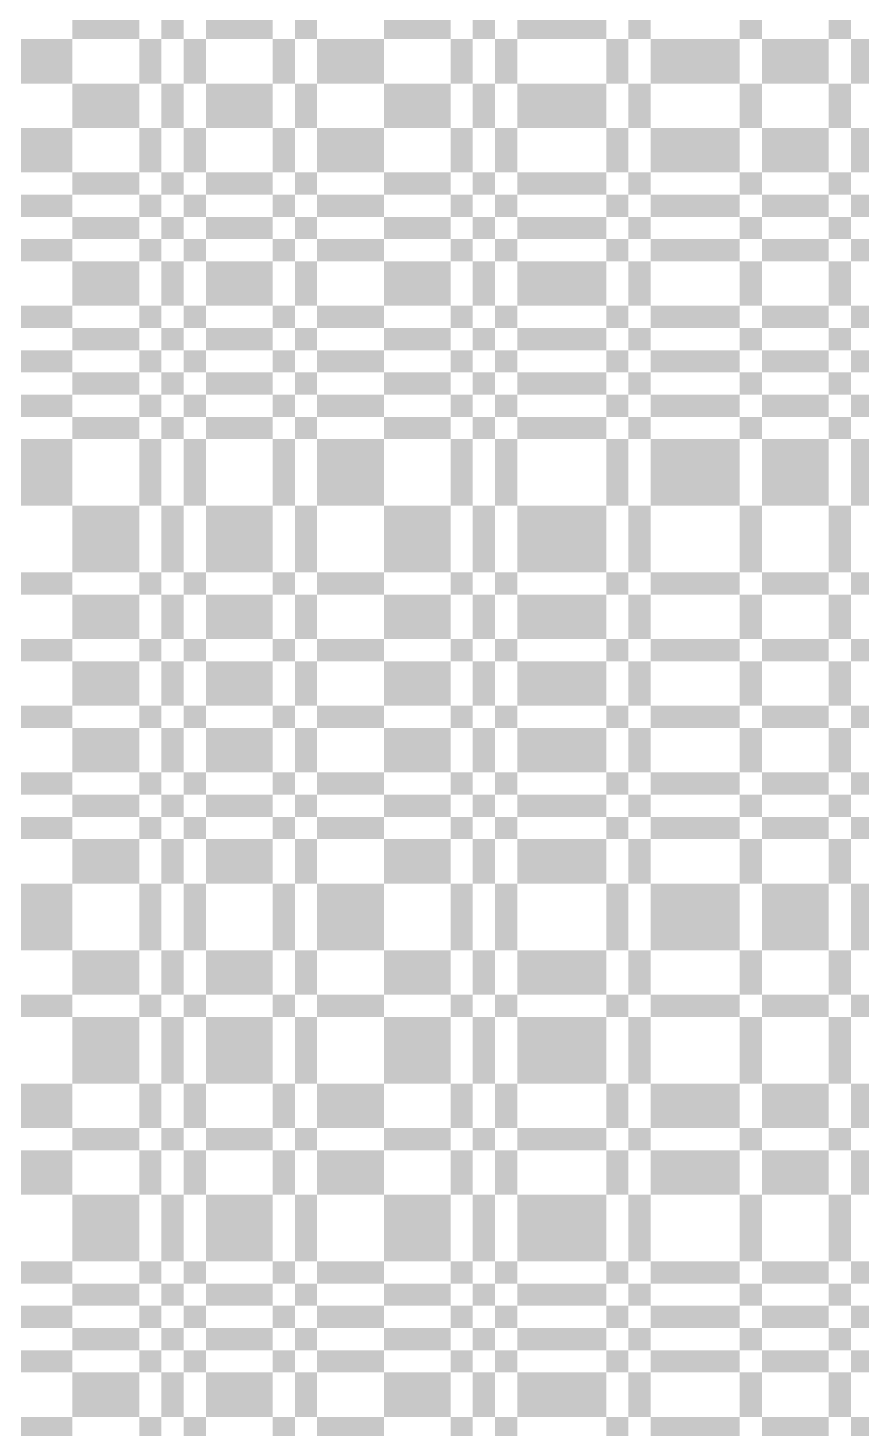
# Model space of a CAD drawing. Extents: x 0 to 10, y 0 to 10.
# Drawn here: x 7.5 to 8.25, y 3.75 to 5.01 of the extents above; entities that cross this region are included whole.
import ezdxf

# ---------------------------------------------------------------- set-up
doc = ezdxf.new("R2010")
doc.units = 0
doc.header["$MEASUREMENT"] = 0
doc.layers.add('CHROME', color=7, linetype='Continuous')

msp = doc.modelspace()

# ---------------------------------------------------------------- linework, layer by layer
at = {"layer": 'CHROME'}
for points in [[(7.54, 5), (7.6, 5), (7.54, 5.02), (7.6, 5.02)], [(7.62, 5), (7.64, 5), (7.62, 5.02), (7.64, 5.02)], [(7.66, 5), (7.72, 5), (7.66, 5.02), (7.72, 5.02)], [(7.74, 5), (7.76, 5), (7.74, 5.02), (7.76, 5.02)], [(7.82, 5), (7.88, 5), (7.82, 5.02), (7.88, 5.02)], [(7.9, 5), (7.92, 5), (7.9, 5.02), (7.92, 5.02)], [(7.94, 5), (8.02, 5), (7.94, 5.02), (8.02, 5.02)], [(8.04, 5), (8.06, 5), (8.04, 5.02), (8.06, 5.02)], [(8.14, 5), (8.16, 5), (8.14, 5.02), (8.16, 5.02)], [(8.22, 5), (8.24, 5), (8.22, 5.02), (8.24, 5.02)], [(7.46, 4.96), (7.54, 4.96), (7.46, 5), (7.54, 5)], [(7.6, 4.96), (7.62, 4.96), (7.6, 5), (7.62, 5)], [(7.64, 4.96), (7.66, 4.96), (7.64, 5), (7.66, 5)], [(7.72, 4.96), (7.74, 4.96), (7.72, 5), (7.74, 5)], [(7.76, 4.96), (7.82, 4.96), (7.76, 5), (7.82, 5)], [(7.88, 4.96), (7.9, 4.96), (7.88, 5), (7.9, 5)], [(7.92, 4.96), (7.94, 4.96), (7.92, 5), (7.94, 5)], [(8.02, 4.96), (8.04, 4.96), (8.02, 5), (8.04, 5)], [(8.06, 4.96), (8.14, 4.96), (8.06, 5), (8.14, 5)], [(8.16, 4.96), (8.22, 4.96), (8.16, 5), (8.22, 5)], [(8.24, 4.96), (8.26, 4.96), (8.24, 5), (8.26, 5)], [(7.54, 4.92), (7.6, 4.92), (7.54, 4.96), (7.6, 4.96)], [(7.62, 4.92), (7.64, 4.92), (7.62, 4.96), (7.64, 4.96)], [(7.66, 4.92), (7.72, 4.92), (7.66, 4.96), (7.72, 4.96)], [(7.74, 4.92), (7.76, 4.92), (7.74, 4.96), (7.76, 4.96)], [(7.82, 4.92), (7.88, 4.92), (7.82, 4.96), (7.88, 4.96)], [(7.9, 4.92), (7.92, 4.92), (7.9, 4.96), (7.92, 4.96)], [(7.94, 4.92), (8.02, 4.92), (7.94, 4.96), (8.02, 4.96)], [(8.04, 4.92), (8.06, 4.92), (8.04, 4.96), (8.06, 4.96)], [(8.14, 4.92), (8.16, 4.92), (8.14, 4.96), (8.16, 4.96)], [(8.22, 4.92), (8.24, 4.92), (8.22, 4.96), (8.24, 4.96)], [(7.46, 4.88), (7.54, 4.88), (7.46, 4.92), (7.54, 4.92)], [(7.6, 4.88), (7.62, 4.88), (7.6, 4.92), (7.62, 4.92)], [(7.64, 4.88), (7.66, 4.88), (7.64, 4.92), (7.66, 4.92)], [(7.72, 4.88), (7.74, 4.88), (7.72, 4.92), (7.74, 4.92)], [(7.76, 4.88), (7.82, 4.88), (7.76, 4.92), (7.82, 4.92)], [(7.88, 4.88), (7.9, 4.88), (7.88, 4.92), (7.9, 4.92)], [(7.92, 4.88), (7.94, 4.88), (7.92, 4.92), (7.94, 4.92)], [(8.02, 4.88), (8.04, 4.88), (8.02, 4.92), (8.04, 4.92)], [(8.06, 4.88), (8.14, 4.88), (8.06, 4.92), (8.14, 4.92)], [(8.16, 4.88), (8.22, 4.88), (8.16, 4.92), (8.22, 4.92)], [(8.24, 4.88), (8.26, 4.88), (8.24, 4.92), (8.26, 4.92)], [(7.54, 4.86), (7.6, 4.86), (7.54, 4.88), (7.6, 4.88)], [(7.62, 4.86), (7.64, 4.86), (7.62, 4.88), (7.64, 4.88)], [(7.66, 4.86), (7.72, 4.86), (7.66, 4.88), (7.72, 4.88)], [(7.74, 4.86), (7.76, 4.86), (7.74, 4.88), (7.76, 4.88)], [(7.82, 4.86), (7.88, 4.86), (7.82, 4.88), (7.88, 4.88)], [(7.9, 4.86), (7.92, 4.86), (7.9, 4.88), (7.92, 4.88)], [(7.94, 4.86), (8.02, 4.86), (7.94, 4.88), (8.02, 4.88)], [(8.04, 4.86), (8.06, 4.86), (8.04, 4.88), (8.06, 4.88)], [(8.14, 4.86), (8.16, 4.86), (8.14, 4.88), (8.16, 4.88)], [(8.22, 4.86), (8.24, 4.86), (8.22, 4.88), (8.24, 4.88)], [(7.46, 4.84), (7.54, 4.84), (7.46, 4.86), (7.54, 4.86)], [(7.6, 4.84), (7.62, 4.84), (7.6, 4.86), (7.62, 4.86)], [(7.64, 4.84), (7.66, 4.84), (7.64, 4.86), (7.66, 4.86)], [(7.72, 4.84), (7.74, 4.84), (7.72, 4.86), (7.74, 4.86)], [(7.76, 4.84), (7.82, 4.84), (7.76, 4.86), (7.82, 4.86)], [(7.88, 4.84), (7.9, 4.84), (7.88, 4.86), (7.9, 4.86)], [(7.92, 4.84), (7.94, 4.84), (7.92, 4.86), (7.94, 4.86)], [(8.02, 4.84), (8.04, 4.84), (8.02, 4.86), (8.04, 4.86)], [(8.06, 4.84), (8.14, 4.84), (8.06, 4.86), (8.14, 4.86)], [(8.16, 4.84), (8.22, 4.84), (8.16, 4.86), (8.22, 4.86)], [(8.24, 4.84), (8.26, 4.84), (8.24, 4.86), (8.26, 4.86)], [(7.54, 4.82), (7.6, 4.82), (7.54, 4.84), (7.6, 4.84)], [(7.62, 4.82), (7.64, 4.82), (7.62, 4.84), (7.64, 4.84)], [(7.66, 4.82), (7.72, 4.82), (7.66, 4.84), (7.72, 4.84)], [(7.74, 4.82), (7.76, 4.82), (7.74, 4.84), (7.76, 4.84)], [(7.82, 4.82), (7.88, 4.82), (7.82, 4.84), (7.88, 4.84)], [(7.9, 4.82), (7.92, 4.82), (7.9, 4.84), (7.92, 4.84)], [(7.94, 4.82), (8.02, 4.82), (7.94, 4.84), (8.02, 4.84)], [(8.04, 4.82), (8.06, 4.82), (8.04, 4.84), (8.06, 4.84)], [(8.14, 4.82), (8.16, 4.82), (8.14, 4.84), (8.16, 4.84)], [(8.22, 4.82), (8.24, 4.82), (8.22, 4.84), (8.24, 4.84)], [(7.46, 4.8), (7.54, 4.8), (7.46, 4.82), (7.54, 4.82)], [(7.6, 4.8), (7.62, 4.8), (7.6, 4.82), (7.62, 4.82)], [(7.64, 4.8), (7.66, 4.8), (7.64, 4.82), (7.66, 4.82)], [(7.72, 4.8), (7.74, 4.8), (7.72, 4.82), (7.74, 4.82)], [(7.76, 4.8), (7.82, 4.8), (7.76, 4.82), (7.82, 4.82)], [(7.88, 4.8), (7.9, 4.8), (7.88, 4.82), (7.9, 4.82)], [(7.92, 4.8), (7.94, 4.8), (7.92, 4.82), (7.94, 4.82)], [(8.02, 4.8), (8.04, 4.8), (8.02, 4.82), (8.04, 4.82)], [(8.06, 4.8), (8.14, 4.8), (8.06, 4.82), (8.14, 4.82)], [(8.16, 4.8), (8.22, 4.8), (8.16, 4.82), (8.22, 4.82)], [(8.24, 4.8), (8.26, 4.8), (8.24, 4.82), (8.26, 4.82)], [(7.54, 4.76), (7.6, 4.76), (7.54, 4.8), (7.6, 4.8)], [(7.62, 4.76), (7.64, 4.76), (7.62, 4.8), (7.64, 4.8)], [(7.66, 4.76), (7.72, 4.76), (7.66, 4.8), (7.72, 4.8)], [(7.74, 4.76), (7.76, 4.76), (7.74, 4.8), (7.76, 4.8)], [(7.82, 4.76), (7.88, 4.76), (7.82, 4.8), (7.88, 4.8)], [(7.9, 4.76), (7.92, 4.76), (7.9, 4.8), (7.92, 4.8)], [(7.94, 4.76), (8.02, 4.76), (7.94, 4.8), (8.02, 4.8)], [(8.04, 4.76), (8.06, 4.76), (8.04, 4.8), (8.06, 4.8)], [(8.14, 4.76), (8.16, 4.76), (8.14, 4.8), (8.16, 4.8)], [(8.22, 4.76), (8.24, 4.76), (8.22, 4.8), (8.24, 4.8)], [(7.46, 4.74), (7.54, 4.74), (7.46, 4.76), (7.54, 4.76)], [(7.6, 4.74), (7.62, 4.74), (7.6, 4.76), (7.62, 4.76)], [(7.64, 4.74), (7.66, 4.74), (7.64, 4.76), (7.66, 4.76)], [(7.72, 4.74), (7.74, 4.74), (7.72, 4.76), (7.74, 4.76)], [(7.76, 4.74), (7.82, 4.74), (7.76, 4.76), (7.82, 4.76)], [(7.88, 4.74), (7.9, 4.74), (7.88, 4.76), (7.9, 4.76)], [(7.92, 4.74), (7.94, 4.74), (7.92, 4.76), (7.94, 4.76)], [(8.02, 4.74), (8.04, 4.74), (8.02, 4.76), (8.04, 4.76)], [(8.06, 4.74), (8.14, 4.74), (8.06, 4.76), (8.14, 4.76)], [(8.16, 4.74), (8.22, 4.74), (8.16, 4.76), (8.22, 4.76)], [(8.24, 4.74), (8.26, 4.74), (8.24, 4.76), (8.26, 4.76)], [(7.54, 4.72), (7.6, 4.72), (7.54, 4.74), (7.6, 4.74)], [(7.62, 4.72), (7.64, 4.72), (7.62, 4.74), (7.64, 4.74)], [(7.66, 4.72), (7.72, 4.72), (7.66, 4.74), (7.72, 4.74)], [(7.74, 4.72), (7.76, 4.72), (7.74, 4.74), (7.76, 4.74)], [(7.82, 4.72), (7.88, 4.72), (7.82, 4.74), (7.88, 4.74)], [(7.9, 4.72), (7.92, 4.72), (7.9, 4.74), (7.92, 4.74)], [(7.94, 4.72), (8.02, 4.72), (7.94, 4.74), (8.02, 4.74)], [(8.04, 4.72), (8.06, 4.72), (8.04, 4.74), (8.06, 4.74)], [(8.14, 4.72), (8.16, 4.72), (8.14, 4.74), (8.16, 4.74)], [(8.22, 4.72), (8.24, 4.72), (8.22, 4.74), (8.24, 4.74)], [(7.46, 4.7), (7.54, 4.7), (7.46, 4.72), (7.54, 4.72)], [(7.6, 4.7), (7.62, 4.7), (7.6, 4.72), (7.62, 4.72)], [(7.64, 4.7), (7.66, 4.7), (7.64, 4.72), (7.66, 4.72)], [(7.72, 4.7), (7.74, 4.7), (7.72, 4.72), (7.74, 4.72)], [(7.76, 4.7), (7.82, 4.7), (7.76, 4.72), (7.82, 4.72)], [(7.88, 4.7), (7.9, 4.7), (7.88, 4.72), (7.9, 4.72)], [(7.92, 4.7), (7.94, 4.7), (7.92, 4.72), (7.94, 4.72)], [(8.02, 4.7), (8.04, 4.7), (8.02, 4.72), (8.04, 4.72)], [(8.06, 4.7), (8.14, 4.7), (8.06, 4.72), (8.14, 4.72)], [(8.16, 4.7), (8.22, 4.7), (8.16, 4.72), (8.22, 4.72)], [(8.24, 4.7), (8.26, 4.7), (8.24, 4.72), (8.26, 4.72)], [(7.54, 4.68), (7.6, 4.68), (7.54, 4.7), (7.6, 4.7)], [(7.62, 4.68), (7.64, 4.68), (7.62, 4.7), (7.64, 4.7)], [(7.66, 4.68), (7.72, 4.68), (7.66, 4.7), (7.72, 4.7)], [(7.74, 4.68), (7.76, 4.68), (7.74, 4.7), (7.76, 4.7)], [(7.82, 4.68), (7.88, 4.68), (7.82, 4.7), (7.88, 4.7)], [(7.9, 4.68), (7.92, 4.68), (7.9, 4.7), (7.92, 4.7)], [(7.94, 4.68), (8.02, 4.68), (7.94, 4.7), (8.02, 4.7)], [(8.04, 4.68), (8.06, 4.68), (8.04, 4.7), (8.06, 4.7)], [(8.14, 4.68), (8.16, 4.68), (8.14, 4.7), (8.16, 4.7)], [(8.22, 4.68), (8.24, 4.68), (8.22, 4.7), (8.24, 4.7)], [(7.46, 4.66), (7.54, 4.66), (7.46, 4.68), (7.54, 4.68)], [(7.6, 4.66), (7.62, 4.66), (7.6, 4.68), (7.62, 4.68)], [(7.64, 4.66), (7.66, 4.66), (7.64, 4.68), (7.66, 4.68)], [(7.72, 4.66), (7.74, 4.66), (7.72, 4.68), (7.74, 4.68)], [(7.76, 4.66), (7.82, 4.66), (7.76, 4.68), (7.82, 4.68)], [(7.88, 4.66), (7.9, 4.66), (7.88, 4.68), (7.9, 4.68)], [(7.92, 4.66), (7.94, 4.66), (7.92, 4.68), (7.94, 4.68)], [(8.02, 4.66), (8.04, 4.66), (8.02, 4.68), (8.04, 4.68)], [(8.06, 4.66), (8.14, 4.66), (8.06, 4.68), (8.14, 4.68)], [(8.16, 4.66), (8.22, 4.66), (8.16, 4.68), (8.22, 4.68)], [(8.24, 4.66), (8.26, 4.66), (8.24, 4.68), (8.26, 4.68)], [(7.54, 4.64), (7.6, 4.64), (7.54, 4.66), (7.6, 4.66)], [(7.62, 4.64), (7.64, 4.64), (7.62, 4.66), (7.64, 4.66)], [(7.66, 4.64), (7.72, 4.64), (7.66, 4.66), (7.72, 4.66)], [(7.74, 4.64), (7.76, 4.64), (7.74, 4.66), (7.76, 4.66)], [(7.82, 4.64), (7.88, 4.64), (7.82, 4.66), (7.88, 4.66)], [(7.9, 4.64), (7.92, 4.64), (7.9, 4.66), (7.92, 4.66)], [(7.94, 4.64), (8.02, 4.64), (7.94, 4.66), (8.02, 4.66)], [(8.04, 4.64), (8.06, 4.64), (8.04, 4.66), (8.06, 4.66)], [(8.14, 4.64), (8.16, 4.64), (8.14, 4.66), (8.16, 4.66)], [(8.22, 4.64), (8.24, 4.64), (8.22, 4.66), (8.24, 4.66)], [(7.46, 4.58), (7.54, 4.58), (7.46, 4.64), (7.54, 4.64)], [(7.6, 4.58), (7.62, 4.58), (7.6, 4.64), (7.62, 4.64)], [(7.64, 4.58), (7.66, 4.58), (7.64, 4.64), (7.66, 4.64)], [(7.72, 4.58), (7.74, 4.58), (7.72, 4.64), (7.74, 4.64)], [(7.76, 4.58), (7.82, 4.58), (7.76, 4.64), (7.82, 4.64)], [(7.88, 4.58), (7.9, 4.58), (7.88, 4.64), (7.9, 4.64)], [(7.92, 4.58), (7.94, 4.58), (7.92, 4.64), (7.94, 4.64)], [(8.02, 4.58), (8.04, 4.58), (8.02, 4.64), (8.04, 4.64)], [(8.06, 4.58), (8.14, 4.58), (8.06, 4.64), (8.14, 4.64)], [(8.16, 4.58), (8.22, 4.58), (8.16, 4.64), (8.22, 4.64)], [(8.24, 4.58), (8.26, 4.58), (8.24, 4.64), (8.26, 4.64)], [(7.54, 4.52), (7.6, 4.52), (7.54, 4.58), (7.6, 4.58)], [(7.62, 4.52), (7.64, 4.52), (7.62, 4.58), (7.64, 4.58)], [(7.66, 4.52), (7.72, 4.52), (7.66, 4.58), (7.72, 4.58)], [(7.74, 4.52), (7.76, 4.52), (7.74, 4.58), (7.76, 4.58)], [(7.82, 4.52), (7.88, 4.52), (7.82, 4.58), (7.88, 4.58)], [(7.9, 4.52), (7.92, 4.52), (7.9, 4.58), (7.92, 4.58)], [(7.94, 4.52), (8.02, 4.52), (7.94, 4.58), (8.02, 4.58)], [(8.04, 4.52), (8.06, 4.52), (8.04, 4.58), (8.06, 4.58)], [(8.14, 4.52), (8.16, 4.52), (8.14, 4.58), (8.16, 4.58)], [(8.22, 4.52), (8.24, 4.52), (8.22, 4.58), (8.24, 4.58)], [(7.46, 4.5), (7.54, 4.5), (7.46, 4.52), (7.54, 4.52)], [(7.6, 4.5), (7.62, 4.5), (7.6, 4.52), (7.62, 4.52)], [(7.64, 4.5), (7.66, 4.5), (7.64, 4.52), (7.66, 4.52)], [(7.72, 4.5), (7.74, 4.5), (7.72, 4.52), (7.74, 4.52)], [(7.76, 4.5), (7.82, 4.5), (7.76, 4.52), (7.82, 4.52)], [(7.88, 4.5), (7.9, 4.5), (7.88, 4.52), (7.9, 4.52)], [(7.92, 4.5), (7.94, 4.5), (7.92, 4.52), (7.94, 4.52)], [(8.02, 4.5), (8.04, 4.5), (8.02, 4.52), (8.04, 4.52)], [(8.06, 4.5), (8.14, 4.5), (8.06, 4.52), (8.14, 4.52)], [(8.16, 4.5), (8.22, 4.5), (8.16, 4.52), (8.22, 4.52)], [(8.24, 4.5), (8.26, 4.5), (8.24, 4.52), (8.26, 4.52)], [(7.54, 4.46), (7.6, 4.46), (7.54, 4.5), (7.6, 4.5)], [(7.62, 4.46), (7.64, 4.46), (7.62, 4.5), (7.64, 4.5)], [(7.66, 4.46), (7.72, 4.46), (7.66, 4.5), (7.72, 4.5)], [(7.74, 4.46), (7.76, 4.46), (7.74, 4.5), (7.76, 4.5)], [(7.82, 4.46), (7.88, 4.46), (7.82, 4.5), (7.88, 4.5)], [(7.9, 4.46), (7.92, 4.46), (7.9, 4.5), (7.92, 4.5)], [(7.94, 4.46), (8.02, 4.46), (7.94, 4.5), (8.02, 4.5)], [(8.04, 4.46), (8.06, 4.46), (8.04, 4.5), (8.06, 4.5)], [(8.14, 4.46), (8.16, 4.46), (8.14, 4.5), (8.16, 4.5)], [(8.22, 4.46), (8.24, 4.46), (8.22, 4.5), (8.24, 4.5)], [(7.46, 4.44), (7.54, 4.44), (7.46, 4.46), (7.54, 4.46)], [(7.6, 4.44), (7.62, 4.44), (7.6, 4.46), (7.62, 4.46)], [(7.64, 4.44), (7.66, 4.44), (7.64, 4.46), (7.66, 4.46)], [(7.72, 4.44), (7.74, 4.44), (7.72, 4.46), (7.74, 4.46)], [(7.76, 4.44), (7.82, 4.44), (7.76, 4.46), (7.82, 4.46)], [(7.88, 4.44), (7.9, 4.44), (7.88, 4.46), (7.9, 4.46)], [(7.92, 4.44), (7.94, 4.44), (7.92, 4.46), (7.94, 4.46)], [(8.02, 4.44), (8.04, 4.44), (8.02, 4.46), (8.04, 4.46)], [(8.06, 4.44), (8.14, 4.44), (8.06, 4.46), (8.14, 4.46)], [(8.16, 4.44), (8.22, 4.44), (8.16, 4.46), (8.22, 4.46)], [(8.24, 4.44), (8.26, 4.44), (8.24, 4.46), (8.26, 4.46)], [(7.54, 4.4), (7.6, 4.4), (7.54, 4.44), (7.6, 4.44)], [(7.62, 4.4), (7.64, 4.4), (7.62, 4.44), (7.64, 4.44)], [(7.66, 4.4), (7.72, 4.4), (7.66, 4.44), (7.72, 4.44)], [(7.74, 4.4), (7.76, 4.4), (7.74, 4.44), (7.76, 4.44)], [(7.82, 4.4), (7.88, 4.4), (7.82, 4.44), (7.88, 4.44)], [(7.9, 4.4), (7.92, 4.4), (7.9, 4.44), (7.92, 4.44)], [(7.94, 4.4), (8.02, 4.4), (7.94, 4.44), (8.02, 4.44)], [(8.04, 4.4), (8.06, 4.4), (8.04, 4.44), (8.06, 4.44)], [(8.14, 4.4), (8.16, 4.4), (8.14, 4.44), (8.16, 4.44)], [(8.22, 4.4), (8.24, 4.4), (8.22, 4.44), (8.24, 4.44)], [(7.46, 4.38), (7.54, 4.38), (7.46, 4.4), (7.54, 4.4)], [(7.6, 4.38), (7.62, 4.38), (7.6, 4.4), (7.62, 4.4)], [(7.64, 4.38), (7.66, 4.38), (7.64, 4.4), (7.66, 4.4)], [(7.72, 4.38), (7.74, 4.38), (7.72, 4.4), (7.74, 4.4)], [(7.76, 4.38), (7.82, 4.38), (7.76, 4.4), (7.82, 4.4)], [(7.88, 4.38), (7.9, 4.38), (7.88, 4.4), (7.9, 4.4)], [(7.92, 4.38), (7.94, 4.38), (7.92, 4.4), (7.94, 4.4)], [(8.02, 4.38), (8.04, 4.38), (8.02, 4.4), (8.04, 4.4)], [(8.06, 4.38), (8.14, 4.38), (8.06, 4.4), (8.14, 4.4)], [(8.16, 4.38), (8.22, 4.38), (8.16, 4.4), (8.22, 4.4)], [(8.24, 4.38), (8.26, 4.38), (8.24, 4.4), (8.26, 4.4)], [(7.54, 4.34), (7.6, 4.34), (7.54, 4.38), (7.6, 4.38)], [(7.62, 4.34), (7.64, 4.34), (7.62, 4.38), (7.64, 4.38)], [(7.66, 4.34), (7.72, 4.34), (7.66, 4.38), (7.72, 4.38)], [(7.74, 4.34), (7.76, 4.34), (7.74, 4.38), (7.76, 4.38)], [(7.82, 4.34), (7.88, 4.34), (7.82, 4.38), (7.88, 4.38)], [(7.9, 4.34), (7.92, 4.34), (7.9, 4.38), (7.92, 4.38)], [(7.94, 4.34), (8.02, 4.34), (7.94, 4.38), (8.02, 4.38)], [(8.04, 4.34), (8.06, 4.34), (8.04, 4.38), (8.06, 4.38)], [(8.14, 4.34), (8.16, 4.34), (8.14, 4.38), (8.16, 4.38)], [(8.22, 4.34), (8.24, 4.34), (8.22, 4.38), (8.24, 4.38)], [(7.46, 4.32), (7.54, 4.32), (7.46, 4.34), (7.54, 4.34)], [(7.6, 4.32), (7.62, 4.32), (7.6, 4.34), (7.62, 4.34)], [(7.64, 4.32), (7.66, 4.32), (7.64, 4.34), (7.66, 4.34)], [(7.72, 4.32), (7.74, 4.32), (7.72, 4.34), (7.74, 4.34)], [(7.76, 4.32), (7.82, 4.32), (7.76, 4.34), (7.82, 4.34)], [(7.88, 4.32), (7.9, 4.32), (7.88, 4.34), (7.9, 4.34)], [(7.92, 4.32), (7.94, 4.32), (7.92, 4.34), (7.94, 4.34)], [(8.02, 4.32), (8.04, 4.32), (8.02, 4.34), (8.04, 4.34)], [(8.06, 4.32), (8.14, 4.32), (8.06, 4.34), (8.14, 4.34)], [(8.16, 4.32), (8.22, 4.32), (8.16, 4.34), (8.22, 4.34)], [(8.24, 4.32), (8.26, 4.32), (8.24, 4.34), (8.26, 4.34)], [(7.54, 4.3), (7.6, 4.3), (7.54, 4.32), (7.6, 4.32)], [(7.62, 4.3), (7.64, 4.3), (7.62, 4.32), (7.64, 4.32)], [(7.66, 4.3), (7.72, 4.3), (7.66, 4.32), (7.72, 4.32)], [(7.74, 4.3), (7.76, 4.3), (7.74, 4.32), (7.76, 4.32)], [(7.82, 4.3), (7.88, 4.3), (7.82, 4.32), (7.88, 4.32)], [(7.9, 4.3), (7.92, 4.3), (7.9, 4.32), (7.92, 4.32)], [(7.94, 4.3), (8.02, 4.3), (7.94, 4.32), (8.02, 4.32)], [(8.04, 4.3), (8.06, 4.3), (8.04, 4.32), (8.06, 4.32)], [(8.14, 4.3), (8.16, 4.3), (8.14, 4.32), (8.16, 4.32)], [(8.22, 4.3), (8.24, 4.3), (8.22, 4.32), (8.24, 4.32)], [(7.46, 4.28), (7.54, 4.28), (7.46, 4.3), (7.54, 4.3)], [(7.6, 4.28), (7.62, 4.28), (7.6, 4.3), (7.62, 4.3)], [(7.64, 4.28), (7.66, 4.28), (7.64, 4.3), (7.66, 4.3)], [(7.72, 4.28), (7.74, 4.28), (7.72, 4.3), (7.74, 4.3)], [(7.76, 4.28), (7.82, 4.28), (7.76, 4.3), (7.82, 4.3)], [(7.88, 4.28), (7.9, 4.28), (7.88, 4.3), (7.9, 4.3)], [(7.92, 4.28), (7.94, 4.28), (7.92, 4.3), (7.94, 4.3)], [(8.02, 4.28), (8.04, 4.28), (8.02, 4.3), (8.04, 4.3)], [(8.06, 4.28), (8.14, 4.28), (8.06, 4.3), (8.14, 4.3)], [(8.16, 4.28), (8.22, 4.28), (8.16, 4.3), (8.22, 4.3)], [(8.24, 4.28), (8.26, 4.28), (8.24, 4.3), (8.26, 4.3)], [(7.54, 4.24), (7.6, 4.24), (7.54, 4.28), (7.6, 4.28)], [(7.62, 4.24), (7.64, 4.24), (7.62, 4.28), (7.64, 4.28)], [(7.66, 4.24), (7.72, 4.24), (7.66, 4.28), (7.72, 4.28)], [(7.74, 4.24), (7.76, 4.24), (7.74, 4.28), (7.76, 4.28)], [(7.82, 4.24), (7.88, 4.24), (7.82, 4.28), (7.88, 4.28)], [(7.9, 4.24), (7.92, 4.24), (7.9, 4.28), (7.92, 4.28)], [(7.94, 4.24), (8.02, 4.24), (7.94, 4.28), (8.02, 4.28)], [(8.04, 4.24), (8.06, 4.24), (8.04, 4.28), (8.06, 4.28)], [(8.14, 4.24), (8.16, 4.24), (8.14, 4.28), (8.16, 4.28)], [(8.22, 4.24), (8.24, 4.24), (8.22, 4.28), (8.24, 4.28)], [(7.46, 4.18), (7.54, 4.18), (7.46, 4.24), (7.54, 4.24)], [(7.6, 4.18), (7.62, 4.18), (7.6, 4.24), (7.62, 4.24)], [(7.64, 4.18), (7.66, 4.18), (7.64, 4.24), (7.66, 4.24)], [(7.72, 4.18), (7.74, 4.18), (7.72, 4.24), (7.74, 4.24)], [(7.76, 4.18), (7.82, 4.18), (7.76, 4.24), (7.82, 4.24)], [(7.88, 4.18), (7.9, 4.18), (7.88, 4.24), (7.9, 4.24)], [(7.92, 4.18), (7.94, 4.18), (7.92, 4.24), (7.94, 4.24)], [(8.02, 4.18), (8.04, 4.18), (8.02, 4.24), (8.04, 4.24)], [(8.06, 4.18), (8.14, 4.18), (8.06, 4.24), (8.14, 4.24)], [(8.16, 4.18), (8.22, 4.18), (8.16, 4.24), (8.22, 4.24)], [(8.24, 4.18), (8.26, 4.18), (8.24, 4.24), (8.26, 4.24)], [(7.54, 4.14), (7.6, 4.14), (7.54, 4.18), (7.6, 4.18)], [(7.62, 4.14), (7.64, 4.14), (7.62, 4.18), (7.64, 4.18)], [(7.66, 4.14), (7.72, 4.14), (7.66, 4.18), (7.72, 4.18)], [(7.74, 4.14), (7.76, 4.14), (7.74, 4.18), (7.76, 4.18)], [(7.82, 4.14), (7.88, 4.14), (7.82, 4.18), (7.88, 4.18)], [(7.9, 4.14), (7.92, 4.14), (7.9, 4.18), (7.92, 4.18)], [(7.94, 4.14), (8.02, 4.14), (7.94, 4.18), (8.02, 4.18)], [(8.04, 4.14), (8.06, 4.14), (8.04, 4.18), (8.06, 4.18)], [(8.14, 4.14), (8.16, 4.14), (8.14, 4.18), (8.16, 4.18)], [(8.22, 4.14), (8.24, 4.14), (8.22, 4.18), (8.24, 4.18)], [(7.46, 4.12), (7.54, 4.12), (7.46, 4.14), (7.54, 4.14)], [(7.6, 4.12), (7.62, 4.12), (7.6, 4.14), (7.62, 4.14)], [(7.64, 4.12), (7.66, 4.12), (7.64, 4.14), (7.66, 4.14)], [(7.72, 4.12), (7.74, 4.12), (7.72, 4.14), (7.74, 4.14)], [(7.76, 4.12), (7.82, 4.12), (7.76, 4.14), (7.82, 4.14)], [(7.88, 4.12), (7.9, 4.12), (7.88, 4.14), (7.9, 4.14)], [(7.92, 4.12), (7.94, 4.12), (7.92, 4.14), (7.94, 4.14)], [(8.02, 4.12), (8.04, 4.12), (8.02, 4.14), (8.04, 4.14)], [(8.06, 4.12), (8.14, 4.12), (8.06, 4.14), (8.14, 4.14)], [(8.16, 4.12), (8.22, 4.12), (8.16, 4.14), (8.22, 4.14)], [(8.24, 4.12), (8.26, 4.12), (8.24, 4.14), (8.26, 4.14)], [(7.54, 4.06), (7.6, 4.06), (7.54, 4.12), (7.6, 4.12)], [(7.62, 4.06), (7.64, 4.06), (7.62, 4.12), (7.64, 4.12)], [(7.66, 4.06), (7.72, 4.06), (7.66, 4.12), (7.72, 4.12)], [(7.74, 4.06), (7.76, 4.06), (7.74, 4.12), (7.76, 4.12)], [(7.82, 4.06), (7.88, 4.06), (7.82, 4.12), (7.88, 4.12)], [(7.9, 4.06), (7.92, 4.06), (7.9, 4.12), (7.92, 4.12)], [(7.94, 4.06), (8.02, 4.06), (7.94, 4.12), (8.02, 4.12)], [(8.04, 4.06), (8.06, 4.06), (8.04, 4.12), (8.06, 4.12)], [(8.14, 4.06), (8.16, 4.06), (8.14, 4.12), (8.16, 4.12)], [(8.22, 4.06), (8.24, 4.06), (8.22, 4.12), (8.24, 4.12)], [(7.46, 4.02), (7.54, 4.02), (7.46, 4.06), (7.54, 4.06)], [(7.6, 4.02), (7.62, 4.02), (7.6, 4.06), (7.62, 4.06)], [(7.64, 4.02), (7.66, 4.02), (7.64, 4.06), (7.66, 4.06)], [(7.72, 4.02), (7.74, 4.02), (7.72, 4.06), (7.74, 4.06)], [(7.76, 4.02), (7.82, 4.02), (7.76, 4.06), (7.82, 4.06)], [(7.88, 4.02), (7.9, 4.02), (7.88, 4.06), (7.9, 4.06)], [(7.92, 4.02), (7.94, 4.02), (7.92, 4.06), (7.94, 4.06)], [(8.02, 4.02), (8.04, 4.02), (8.02, 4.06), (8.04, 4.06)], [(8.06, 4.02), (8.14, 4.02), (8.06, 4.06), (8.14, 4.06)], [(8.16, 4.02), (8.22, 4.02), (8.16, 4.06), (8.22, 4.06)], [(8.24, 4.02), (8.26, 4.02), (8.24, 4.06), (8.26, 4.06)], [(7.54, 4), (7.6, 4), (7.54, 4.02), (7.6, 4.02)], [(7.62, 4), (7.64, 4), (7.62, 4.02), (7.64, 4.02)], [(7.66, 4), (7.72, 4), (7.66, 4.02), (7.72, 4.02)], [(7.74, 4), (7.76, 4), (7.74, 4.02), (7.76, 4.02)], [(7.82, 4), (7.88, 4), (7.82, 4.02), (7.88, 4.02)], [(7.9, 4), (7.92, 4), (7.9, 4.02), (7.92, 4.02)], [(7.94, 4), (8.02, 4), (7.94, 4.02), (8.02, 4.02)], [(8.04, 4), (8.06, 4), (8.04, 4.02), (8.06, 4.02)], [(8.14, 4), (8.16, 4), (8.14, 4.02), (8.16, 4.02)], [(8.22, 4), (8.24, 4), (8.22, 4.02), (8.24, 4.02)], [(7.46, 3.96), (7.54, 3.96), (7.46, 4), (7.54, 4)], [(7.6, 3.96), (7.62, 3.96), (7.6, 4), (7.62, 4)], [(7.64, 3.96), (7.66, 3.96), (7.64, 4), (7.66, 4)], [(7.72, 3.96), (7.74, 3.96), (7.72, 4), (7.74, 4)], [(7.76, 3.96), (7.82, 3.96), (7.76, 4), (7.82, 4)], [(7.88, 3.96), (7.9, 3.96), (7.88, 4), (7.9, 4)], [(7.92, 3.96), (7.94, 3.96), (7.92, 4), (7.94, 4)], [(8.02, 3.96), (8.04, 3.96), (8.02, 4), (8.04, 4)], [(8.06, 3.96), (8.14, 3.96), (8.06, 4), (8.14, 4)], [(8.16, 3.96), (8.22, 3.96), (8.16, 4), (8.22, 4)], [(8.24, 3.96), (8.26, 3.96), (8.24, 4), (8.26, 4)], [(7.54, 3.9), (7.6, 3.9), (7.54, 3.96), (7.6, 3.96)], [(7.62, 3.9), (7.64, 3.9), (7.62, 3.96), (7.64, 3.96)], [(7.66, 3.9), (7.72, 3.9), (7.66, 3.96), (7.72, 3.96)], [(7.74, 3.9), (7.76, 3.9), (7.74, 3.96), (7.76, 3.96)], [(7.82, 3.9), (7.88, 3.9), (7.82, 3.96), (7.88, 3.96)], [(7.9, 3.9), (7.92, 3.9), (7.9, 3.96), (7.92, 3.96)], [(7.94, 3.9), (8.02, 3.9), (7.94, 3.96), (8.02, 3.96)], [(8.04, 3.9), (8.06, 3.9), (8.04, 3.96), (8.06, 3.96)], [(8.14, 3.9), (8.16, 3.9), (8.14, 3.96), (8.16, 3.96)], [(8.22, 3.9), (8.24, 3.9), (8.22, 3.96), (8.24, 3.96)], [(7.46, 3.88), (7.54, 3.88), (7.46, 3.9), (7.54, 3.9)], [(7.6, 3.88), (7.62, 3.88), (7.6, 3.9), (7.62, 3.9)], [(7.64, 3.88), (7.66, 3.88), (7.64, 3.9), (7.66, 3.9)], [(7.72, 3.88), (7.74, 3.88), (7.72, 3.9), (7.74, 3.9)], [(7.76, 3.88), (7.82, 3.88), (7.76, 3.9), (7.82, 3.9)], [(7.88, 3.88), (7.9, 3.88), (7.88, 3.9), (7.9, 3.9)], [(7.92, 3.88), (7.94, 3.88), (7.92, 3.9), (7.94, 3.9)], [(8.02, 3.88), (8.04, 3.88), (8.02, 3.9), (8.04, 3.9)], [(8.06, 3.88), (8.14, 3.88), (8.06, 3.9), (8.14, 3.9)], [(8.16, 3.88), (8.22, 3.88), (8.16, 3.9), (8.22, 3.9)], [(8.24, 3.88), (8.26, 3.88), (8.24, 3.9), (8.26, 3.9)], [(7.54, 3.86), (7.6, 3.86), (7.54, 3.88), (7.6, 3.88)], [(7.62, 3.86), (7.64, 3.86), (7.62, 3.88), (7.64, 3.88)], [(7.66, 3.86), (7.72, 3.86), (7.66, 3.88), (7.72, 3.88)], [(7.74, 3.86), (7.76, 3.86), (7.74, 3.88), (7.76, 3.88)], [(7.82, 3.86), (7.88, 3.86), (7.82, 3.88), (7.88, 3.88)], [(7.9, 3.86), (7.92, 3.86), (7.9, 3.88), (7.92, 3.88)], [(7.94, 3.86), (8.02, 3.86), (7.94, 3.88), (8.02, 3.88)], [(8.04, 3.86), (8.06, 3.86), (8.04, 3.88), (8.06, 3.88)], [(8.14, 3.86), (8.16, 3.86), (8.14, 3.88), (8.16, 3.88)], [(8.22, 3.86), (8.24, 3.86), (8.22, 3.88), (8.24, 3.88)], [(7.46, 3.84), (7.54, 3.84), (7.46, 3.86), (7.54, 3.86)], [(7.6, 3.84), (7.62, 3.84), (7.6, 3.86), (7.62, 3.86)], [(7.64, 3.84), (7.66, 3.84), (7.64, 3.86), (7.66, 3.86)], [(7.72, 3.84), (7.74, 3.84), (7.72, 3.86), (7.74, 3.86)], [(7.76, 3.84), (7.82, 3.84), (7.76, 3.86), (7.82, 3.86)], [(7.88, 3.84), (7.9, 3.84), (7.88, 3.86), (7.9, 3.86)], [(7.92, 3.84), (7.94, 3.84), (7.92, 3.86), (7.94, 3.86)], [(8.02, 3.84), (8.04, 3.84), (8.02, 3.86), (8.04, 3.86)], [(8.06, 3.84), (8.14, 3.84), (8.06, 3.86), (8.14, 3.86)], [(8.16, 3.84), (8.22, 3.84), (8.16, 3.86), (8.22, 3.86)], [(8.24, 3.84), (8.26, 3.84), (8.24, 3.86), (8.26, 3.86)], [(7.54, 3.82), (7.6, 3.82), (7.54, 3.84), (7.6, 3.84)], [(7.62, 3.82), (7.64, 3.82), (7.62, 3.84), (7.64, 3.84)], [(7.66, 3.82), (7.72, 3.82), (7.66, 3.84), (7.72, 3.84)], [(7.74, 3.82), (7.76, 3.82), (7.74, 3.84), (7.76, 3.84)], [(7.82, 3.82), (7.88, 3.82), (7.82, 3.84), (7.88, 3.84)], [(7.9, 3.82), (7.92, 3.82), (7.9, 3.84), (7.92, 3.84)], [(7.94, 3.82), (8.02, 3.82), (7.94, 3.84), (8.02, 3.84)], [(8.04, 3.82), (8.06, 3.82), (8.04, 3.84), (8.06, 3.84)], [(8.14, 3.82), (8.16, 3.82), (8.14, 3.84), (8.16, 3.84)], [(8.22, 3.82), (8.24, 3.82), (8.22, 3.84), (8.24, 3.84)], [(7.46, 3.8), (7.54, 3.8), (7.46, 3.82), (7.54, 3.82)], [(7.6, 3.8), (7.62, 3.8), (7.6, 3.82), (7.62, 3.82)], [(7.64, 3.8), (7.66, 3.8), (7.64, 3.82), (7.66, 3.82)], [(7.72, 3.8), (7.74, 3.8), (7.72, 3.82), (7.74, 3.82)], [(7.76, 3.8), (7.82, 3.8), (7.76, 3.82), (7.82, 3.82)], [(7.88, 3.8), (7.9, 3.8), (7.88, 3.82), (7.9, 3.82)], [(7.92, 3.8), (7.94, 3.8), (7.92, 3.82), (7.94, 3.82)], [(8.02, 3.8), (8.04, 3.8), (8.02, 3.82), (8.04, 3.82)], [(8.06, 3.8), (8.14, 3.8), (8.06, 3.82), (8.14, 3.82)], [(8.16, 3.8), (8.22, 3.8), (8.16, 3.82), (8.22, 3.82)], [(8.24, 3.8), (8.26, 3.8), (8.24, 3.82), (8.26, 3.82)], [(7.54, 3.76), (7.6, 3.76), (7.54, 3.8), (7.6, 3.8)], [(7.62, 3.76), (7.64, 3.76), (7.62, 3.8), (7.64, 3.8)], [(7.66, 3.76), (7.72, 3.76), (7.66, 3.8), (7.72, 3.8)], [(7.74, 3.76), (7.76, 3.76), (7.74, 3.8), (7.76, 3.8)], [(7.82, 3.76), (7.88, 3.76), (7.82, 3.8), (7.88, 3.8)], [(7.9, 3.76), (7.92, 3.76), (7.9, 3.8), (7.92, 3.8)], [(7.94, 3.76), (8.02, 3.76), (7.94, 3.8), (8.02, 3.8)], [(8.04, 3.76), (8.06, 3.76), (8.04, 3.8), (8.06, 3.8)], [(8.14, 3.76), (8.16, 3.76), (8.14, 3.8), (8.16, 3.8)], [(8.22, 3.76), (8.24, 3.76), (8.22, 3.8), (8.24, 3.8)], [(7.46, 3.74), (7.54, 3.74), (7.46, 3.76), (7.54, 3.76)], [(7.6, 3.74), (7.62, 3.74), (7.6, 3.76), (7.62, 3.76)], [(7.64, 3.74), (7.66, 3.74), (7.64, 3.76), (7.66, 3.76)], [(7.72, 3.74), (7.74, 3.74), (7.72, 3.76), (7.74, 3.76)], [(7.76, 3.74), (7.82, 3.74), (7.76, 3.76), (7.82, 3.76)], [(7.88, 3.74), (7.9, 3.74), (7.88, 3.76), (7.9, 3.76)], [(7.92, 3.74), (7.94, 3.74), (7.92, 3.76), (7.94, 3.76)], [(8.02, 3.74), (8.04, 3.74), (8.02, 3.76), (8.04, 3.76)], [(8.06, 3.74), (8.14, 3.74), (8.06, 3.76), (8.14, 3.76)], [(8.16, 3.74), (8.22, 3.74), (8.16, 3.76), (8.22, 3.76)], [(8.24, 3.74), (8.26, 3.74), (8.24, 3.76), (8.26, 3.76)]]:
    msp.add_solid(points, dxfattribs=at)

doc.saveas('drawing.dxf')
